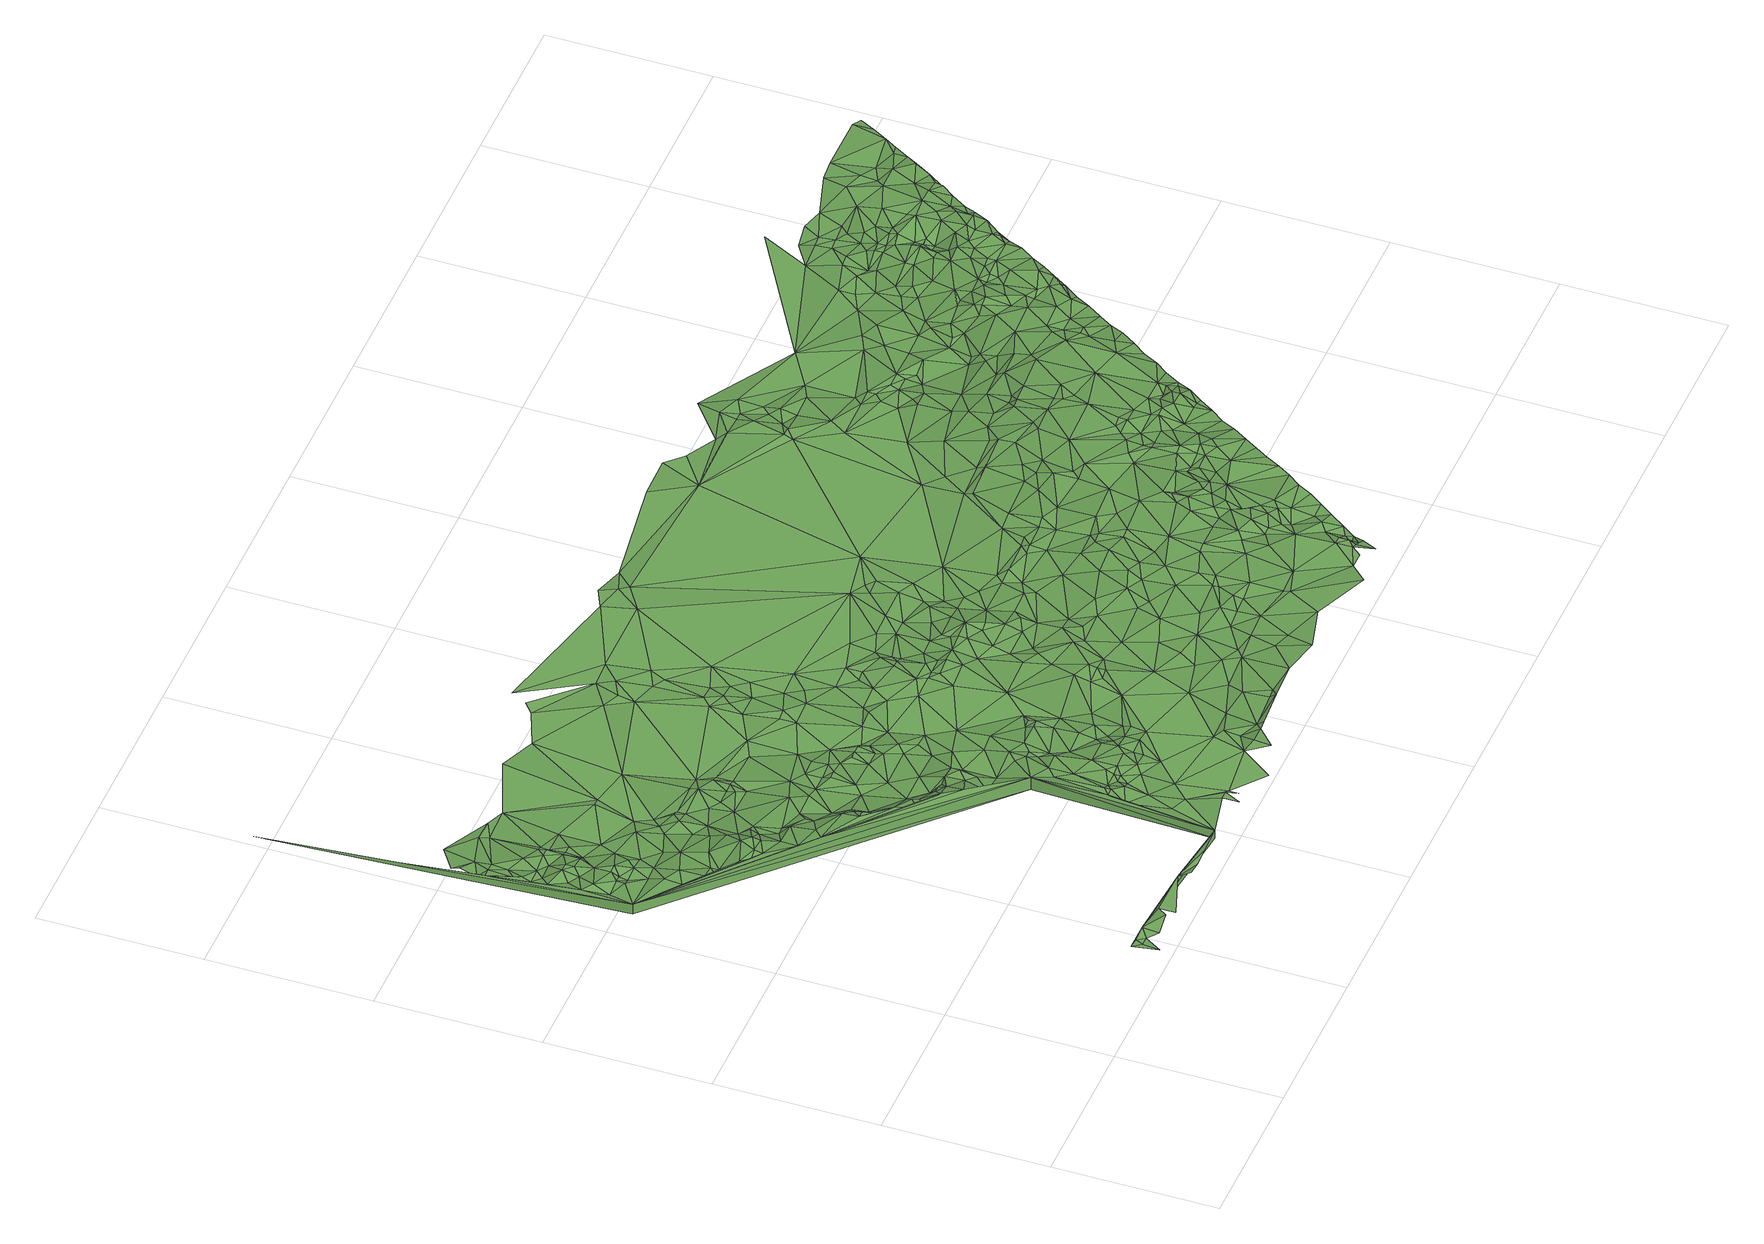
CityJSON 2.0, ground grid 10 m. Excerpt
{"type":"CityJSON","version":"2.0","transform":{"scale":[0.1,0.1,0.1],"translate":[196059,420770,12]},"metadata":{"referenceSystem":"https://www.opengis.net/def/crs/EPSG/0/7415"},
"CityObjects":{
"plantcover1":{"type":"PlantCover","attributes":{"3df_class":"Forest","bgt_fysiekvoorkomen":"groenvoorziening","bgt_status":"bestaand","identificatienamespace":"NL.IMGeo","begroeidterreindeeloptalud":"true","plus_fysiekvoorkomen":"gras- en kruidachtigen","relatievehoogteligging":0,"aantal_punten":0},"geometry":[{"type":"MultiSurface","lod":"1","boundaries":[[[0,1,2]],[[3,1,0]],[[4,0,2]],[[4,3,0]],[[1,3,5]],[[5,3,4]],[[6,5,4]],[[7,5,6]],[[8,9,10]],[[10,9,11]],[[12,9,8]],[[13,8,10]],[[14,5,7]],[[15,16,8]],[[17,13,10]],[[8,13,18]],[[19,20,9]],[[1,5,21]],[[11,9,22]],[[16,12,8]],[[19,9,23]],[[15,8,18]],[[17,10,11]],[[20,22,9]],[[24,9,25]],[[26,12,16]],[[27,9,12]],[[28,26,16]],[[29,16,15]],[[9,30,23]],[[31,13,17]],[[26,32,12]],[[28,16,29]],[[33,17,11]],[[15,18,29]],[[34,12,32]],[[18,13,35]],[[36,32,26]],[[22,33,11]],[[37,17,33]],[[34,38,12]],[[30,9,39]],[[13,31,35]],[[28,36,26]],[[32,40,34]],[[38,41,12]],[[5,14,21]],[[37,31,17]],[[29,18,42]],[[43,20,19]],[[40,38,34]],[[27,12,41]],[[40,32,36]],[[43,19,23]],[[44,28,29]],[[18,35,42]],[[39,9,45]],[[29,42,46]],[[47,21,14]],[[48,37,33]],[[49,50,41]],[[48,33,22]],[[28,44,36]],[[49,41,38]],[[37,51,31]],[[20,52,22]],[[46,44,29]],[[40,53,38]],[[9,54,45]],[[55,50,49]],[[31,51,35]],[[43,52,20]],[[51,37,48]],[[53,49,38]],[[23,30,56]],[[57,40,36]],[[43,23,56]],[[58,46,42]],[[52,48,22]],[[58,42,35]],[[57,53,40]],[[44,59,36]],[[60,54,9]],[[56,30,61]],[[62,44,46]],[[30,39,61]],[[36,59,57]],[[51,48,63]],[[64,55,49]],[[62,46,58]],[[35,51,65]],[[66,58,35]],[[44,62,59]],[[67,48,52]],[[52,43,68]],[[68,43,56]],[[67,63,48]],[[9,69,60]],[[56,61,70]],[[63,65,51]],[[66,35,65]],[[71,57,59]],[[66,62,58]],[[53,72,49]],[[62,73,59]],[[39,45,74]],[[61,39,75]],[[57,76,53]],[[59,73,71]],[[77,62,66]],[[67,52,78]],[[62,77,73]],[[45,54,74]],[[1,21,79]],[[80,9,24]],[[67,65,63]],[[56,70,68]],[[78,52,68]],[[72,64,49]],[[75,39,74]],[[70,61,75]],[[73,81,71]],[[77,81,73]],[[82,77,66]],[[76,57,71]],[[81,83,71]],[[82,81,77]],[[54,84,74]],[[53,76,72]],[[66,65,85]],[[85,82,66]],[[83,76,71]],[[86,54,60]],[[75,74,87]],[[84,54,86]],[[84,87,74]],[[65,67,88]],[[70,89,68]],[[67,78,88]],[[90,21,91]],[[92,83,81]],[[92,81,82]],[[93,70,75]],[[68,94,78]],[[85,92,82]],[[88,85,65]],[[95,64,72]],[[89,70,93]],[[1,79,96]],[[97,75,87]],[[87,84,98]],[[68,89,99]],[[86,98,84]],[[93,75,97]],[[100,21,90]],[[99,94,68]],[[101,60,69]],[[94,88,78]],[[86,60,102]],[[76,95,72]],[[83,103,76]],[[87,104,97]],[[105,69,9]],[[104,87,98]],[[92,103,83]],[[98,86,106]],[[102,60,101]],[[106,86,102]],[[107,85,88]],[[108,89,93]],[[108,93,97]],[[104,109,97]],[[94,110,88]],[[99,89,108]],[[103,95,76]],[[98,109,104]],[[101,69,111]],[[106,109,98]],[[94,99,112]],[[85,113,92]],[[79,21,100]],[[102,114,106]],[[94,112,110]],[[109,106,114]],[[88,110,107]],[[69,115,111]],[[99,108,112]],[[102,101,116]],[[85,107,113]],[[115,69,117]],[[118,97,109]],[[116,101,111]],[[114,102,119]],[[97,118,108]],[[110,112,120]],[[107,110,121]],[[92,113,103]],[[119,102,116]],[[110,120,121]],[[108,122,112]],[[111,115,123]],[[115,124,123]],[[125,114,119]],[[112,122,120]],[[117,69,126]],[[115,127,124]],[[109,114,128]],[[116,125,119]],[[121,120,129]],[[115,117,127]],[[130,116,111]],[[123,131,111]],[[108,132,122]],[[129,120,122]],[[132,108,118]],[[80,105,9]],[[124,133,123]],[[126,69,134]],[[127,133,124]],[[125,116,130]],[[128,114,125]],[[128,118,109]],[[131,130,111]],[[113,107,135]],[[117,133,127]],[[113,135,103]],[[133,131,123]],[[134,69,136]],[[137,121,129]],[[118,138,132]],[[133,139,131]],[[121,140,107]],[[131,139,130]],[[129,122,141]],[[142,117,126]],[[143,125,130]],[[132,141,122]],[[117,144,133]],[[145,138,118]],[[143,128,125]],[[107,140,135]],[[138,141,132]],[[126,146,142]],[[146,126,134]],[[117,142,144]],[[147,118,128]],[[133,148,139]],[[105,136,69]],[[139,148,130]],[[103,135,149]],[[137,129,141]],[[145,118,147]],[[140,121,137]],[[150,138,145]],[[150,141,138]],[[142,146,144]],[[151,143,130]],[[96,79,105]],[[146,134,152]],[[133,144,148]],[[153,154,79]],[[152,144,146]],[[148,151,130]],[[143,155,128]],[[154,156,79]],[[157,153,79]],[[152,134,158]],[[134,136,158]],[[159,150,145]],[[159,145,147]],[[128,155,147]],[[150,160,141]],[[161,157,79]],[[162,137,141]],[[163,144,152]],[[159,160,150]],[[151,155,143]],[[164,152,158]],[[156,105,79]],[[159,147,165]],[[163,152,164]],[[162,141,160]],[[148,166,151]],[[144,167,148]],[[155,165,147]],[[160,159,165]],[[168,164,158]],[[137,162,140]],[[153,169,154]],[[136,170,158]],[[96,105,80]],[[168,163,164]],[[148,167,166]],[[170,136,171]],[[160,165,172]],[[173,144,163]],[[157,169,153]],[[151,166,174]],[[160,172,162]],[[175,156,154]],[[136,105,171]],[[176,168,158]],[[155,151,177]],[[135,140,178]],[[176,163,168]],[[151,174,179]],[[161,180,181]],[[144,173,167]],[[169,182,154]],[[175,154,182]],[[176,158,170]],[[149,135,178]],[[156,175,183]],[[161,181,157]],[[151,179,177]],[[166,184,174]],[[176,173,163]],[[185,170,171]],[[174,184,179]],[[156,183,186]],[[157,181,187]],[[157,188,169]],[[175,189,183]],[[105,190,171]],[[175,182,189]],[[155,191,165]],[[169,192,182]],[[190,185,171]],[[105,156,186]],[[167,193,166]],[[191,172,165]],[[181,194,187]],[[184,166,195]],[[157,187,188]],[[196,176,170]],[[179,197,177]],[[179,184,197]],[[182,198,189]],[[176,199,173]],[[200,183,189]],[[170,185,196]],[[182,192,198]],[[155,177,201]],[[176,196,199]],[[186,183,200]],[[169,202,192]],[[172,203,162]],[[193,195,166]],[[188,202,169]],[[204,177,197]],[[197,184,195]],[[205,185,190]],[[189,198,206]],[[205,196,185]],[[167,173,207]],[[208,105,186]],[[198,192,209]],[[189,210,200]],[[199,196,205]],[[201,191,155]],[[190,105,211]],[[208,186,200]],[[212,193,167]],[[192,202,209]],[[210,189,206]],[[201,177,204]],[[198,209,206]],[[213,173,199]],[[193,214,195]],[[172,191,203]],[[215,105,208]],[[167,207,212]],[[209,216,206]],[[204,197,217]],[[197,195,217]],[[215,211,105]],[[202,218,209]],[[199,205,219]],[[206,216,210]],[[210,220,200]],[[208,200,221]],[[162,222,140]],[[214,223,195]],[[193,223,214]],[[188,224,202]],[[190,225,205]],[[173,213,207]],[[209,218,216]],[[188,187,226]],[[190,211,227]],[[193,228,223]],[[212,228,193]],[[217,201,204]],[[221,200,220]],[[210,216,220]],[[195,223,217]],[[213,199,219]],[[224,218,202]],[[227,225,190]],[[229,226,187]],[[230,215,208]],[[230,208,221]],[[201,203,191]],[[231,178,140]],[[218,232,216]],[[228,233,223]],[[225,219,205]],[[211,215,227]],[[216,232,220]],[[233,217,223]],[[212,234,228]],[[235,212,207]],[[234,233,228]],[[207,213,236]],[[215,237,227]],[[238,218,224]],[[230,237,215]],[[239,162,203]],[[221,220,240]],[[212,235,234]],[[241,217,233]],[[232,218,242]],[[243,230,221]],[[218,238,242]],[[236,235,207]],[[234,241,233]],[[230,243,237]],[[220,232,244]],[[243,221,240]],[[188,245,224]],[[237,246,227]],[[213,219,247]],[[248,201,217]],[[240,220,249]],[[237,243,246]],[[248,203,201]],[[244,232,242]],[[249,220,244]],[[236,213,247]],[[250,225,227]],[[226,245,188]],[[224,251,238]],[[252,234,235]],[[234,252,241]],[[246,250,227]],[[235,236,247]],[[241,253,217]],[[254,219,225]],[[238,251,242]],[[231,140,222]],[[251,244,242]],[[239,222,162]],[[252,235,247]],[[247,219,254]],[[249,244,255]],[[240,249,256]],[[243,240,257]],[[178,231,258]],[[243,259,246]],[[254,225,250]],[[253,248,217]],[[252,253,241]],[[255,244,260]],[[251,224,261]],[[260,244,251]],[[249,255,256]],[[240,256,262]],[[263,226,264]],[[248,265,203]],[[266,250,246]],[[267,203,265]],[[245,261,224]],[[240,262,257]],[[257,259,243]],[[268,256,255]],[[268,255,260]],[[259,266,246]],[[263,269,226]],[[239,203,267]],[[261,260,251]],[[263,264,270]],[[271,253,252]],[[272,245,226]],[[226,269,272]],[[262,256,273]],[[256,268,273]],[[268,260,274]],[[263,270,269]],[[254,250,275]],[[276,260,261]],[[248,277,265]],[[275,250,266]],[[274,260,276]],[[266,259,278]],[[257,278,259]],[[253,279,248]],[[277,267,265]],[[280,252,247]],[[273,268,274]],[[257,262,281]],[[278,282,266]],[[254,280,247]],[[262,273,281]],[[277,248,279]],[[269,270,283]],[[284,253,271]],[[258,285,286]],[[269,283,272]],[[287,239,267]],[[278,257,281]],[[288,271,252]],[[231,285,258]],[[282,275,266]],[[253,284,279]],[[289,267,277]],[[270,290,283]],[[278,275,282]],[[291,231,222]],[[267,289,287]],[[272,292,245]],[[293,273,274]],[[275,278,281]],[[222,239,294]],[[239,287,295]],[[281,273,293]],[[272,283,292]],[[295,294,239]],[[291,285,231]],[[280,288,252]],[[277,279,296]],[[284,271,288]],[[276,261,297]],[[295,287,289]],[[254,275,298]],[[299,261,245]],[[277,296,289]],[[274,276,297]],[[222,300,291]],[[301,222,294]],[[283,290,302]],[[295,303,294]],[[279,284,304]],[[301,300,222]],[[298,275,281]],[[293,274,297]],[[279,305,296]],[[295,289,306]],[[291,300,285]],[[307,280,254]],[[292,299,245]],[[308,284,288]],[[294,309,301]],[[303,309,294]],[[298,307,254]],[[304,305,279]],[[295,306,303]],[[296,310,289]],[[283,311,292]],[[285,312,313]],[[283,302,314]],[[289,310,306]],[[304,284,308]],[[261,299,297]],[[283,314,311]],[[281,293,315]],[[316,300,301]],[[305,317,296]],[[300,312,285]],[[280,318,288]],[[316,301,309]],[[318,308,288]],[[296,317,310]],[[305,304,317]],[[306,319,303]],[[303,319,309]],[[315,298,281]],[[320,304,308]],[[310,319,306]],[[314,302,321]],[[300,316,312]],[[293,297,322]],[[292,311,323]],[[311,314,321]],[[309,319,316]],[[307,324,280]],[[292,323,299]],[[324,318,280]],[[310,317,319]],[[308,325,320]],[[304,320,326]],[[317,304,326]],[[315,293,322]],[[327,308,318]],[[302,328,321]],[[325,308,327]],[[329,307,298]],[[330,324,307]],[[325,326,320]],[[318,324,331]],[[322,297,332]],[[297,299,333]],[[330,331,324]],[[307,329,330]],[[321,334,311]],[[312,335,313]],[[331,336,318]],[[337,327,318]],[[338,332,297]],[[298,315,339]],[[340,326,325]],[[311,334,323]],[[337,318,336]],[[323,341,299]],[[327,340,325]],[[298,342,329]],[[338,297,333]],[[331,330,343]],[[344,317,326]],[[321,328,334]],[[339,345,298]],[[322,332,346]],[[342,298,345]],[[343,330,329]],[[315,322,347]],[[337,340,327]],[[336,331,348]],[[333,299,349]],[[331,343,348]],[[322,346,347]],[[346,332,338]],[[350,312,316]],[[341,349,299]],[[326,340,351]],[[352,337,336]],[[319,350,316]],[[339,315,347]],[[337,353,340]],[[323,334,341]],[[352,353,337]],[[354,343,329]],[[326,351,344]],[[336,348,355]],[[352,336,355]],[[356,346,338]],[[348,343,354]],[[340,353,351]],[[356,338,333]],[[354,329,342]],[[347,346,356]],[[328,357,334]],[[339,358,345]],[[342,345,359]],[[354,355,348]],[[328,360,357]],[[349,361,333]],[[317,362,319]],[[358,359,345]],[[363,339,347]],[[341,334,364]],[[365,342,359]],[[352,366,353]],[[354,342,367]],[[356,363,347]],[[353,366,351]],[[339,363,358]],[[333,368,356]],[[366,352,355]],[[367,342,365]],[[354,369,355]],[[333,361,370]],[[341,371,349]],[[358,372,359]],[[351,373,344]],[[334,357,374]],[[334,374,364]],[[349,371,361]],[[312,350,335]],[[375,354,367]],[[371,341,364]],[[360,376,357]],[[362,317,344]],[[333,370,368]],[[377,369,354]],[[363,372,358]],[[375,377,354]],[[366,355,369]],[[378,365,359]],[[366,373,351]],[[363,356,379]],[[365,380,367]],[[357,376,374]],[[372,378,359]],[[379,356,368]],[[381,369,377]],[[361,371,370]],[[382,375,367]],[[364,374,383]],[[382,377,375]],[[350,319,362]],[[382,381,377]],[[376,360,384]],[[363,385,372]],[[386,380,365]],[[371,364,383]],[[380,382,367]],[[387,369,381]],[[386,365,378]],[[366,369,388]],[[385,363,379]],[[374,376,389]],[[390,373,366]],[[370,391,368]],[[372,392,378]],[[393,382,380]],[[371,391,370]],[[382,394,381]],[[387,388,369]],[[362,344,373]],[[392,372,385]],[[386,393,380]],[[383,374,389]],[[379,368,395]],[[394,387,381]],[[379,396,385]],[[366,388,390]],[[376,384,389]],[[371,383,397]],[[398,386,378]],[[396,379,395]],[[393,399,382]],[[391,371,400]],[[392,398,378]],[[335,350,401]],[[402,368,391]],[[403,383,389]],[[386,399,393]],[[394,382,404]],[[405,385,396]],[[371,397,400]],[[390,362,373]],[[388,387,406]],[[402,395,368]],[[385,405,392]],[[387,394,406]],[[397,383,403]],[[398,407,386]],[[408,335,401]],[[404,382,399]],[[405,396,395]],[[401,350,409]],[[398,392,407]],[[399,386,407]],[[390,388,410]],[[389,384,411]],[[394,404,406]],[[412,403,389]],[[413,388,406]],[[409,350,362]],[[414,402,391]],[[415,397,403]],[[405,395,416]],[[410,388,413]],[[417,412,389]],[[391,400,418]],[[412,415,403]],[[417,389,411]],[[404,419,406]],[[420,392,405]],[[392,421,407]],[[362,390,422]],[[400,397,423]],[[404,399,424]],[[422,390,410]],[[408,401,425]],[[426,395,402]],[[406,419,413]],[[418,414,391]],[[384,427,411]],[[425,401,409]],[[421,399,407]],[[419,404,424]],[[428,397,415]],[[402,414,426]],[[416,395,426]],[[429,415,412]],[[392,420,421]],[[397,428,423]],[[418,400,423]],[[429,412,417]],[[399,430,424]],[[413,419,431]],[[432,362,422]],[[410,413,431]],[[428,415,429]],[[416,433,405]],[[434,417,411]],[[435,422,410]],[[421,436,399]],[[426,414,437]],[[436,430,399]],[[418,437,414]],[[422,435,432]],[[433,420,405]],[[434,429,417]],[[435,410,431]],[[438,409,362]],[[428,429,439]],[[423,428,439]],[[440,416,426]],[[419,424,441]],[[442,411,427]],[[423,443,418]],[[439,443,423]],[[442,434,411]],[[421,420,444]],[[441,431,419]],[[438,362,432]],[[430,441,424]],[[437,445,426]],[[444,436,421]],[[446,437,418]],[[418,443,446]],[[433,416,440]],[[447,439,429]],[[445,440,426]],[[436,448,430]],[[435,438,432]],[[429,434,447]],[[433,444,420]],[[431,438,435]],[[449,443,439]],[[430,448,441]],[[446,450,437]],[[437,450,445]],[[444,451,436]],[[436,451,448]],[[446,443,449]],[[441,438,431]],[[449,439,447]],[[442,452,434]],[[445,453,440]],[[433,440,454]],[[455,447,434]],[[450,446,456]],[[444,433,457]],[[450,453,445]],[[458,451,444]],[[425,409,459]],[[442,460,461]],[[440,453,454]],[[446,449,462]],[[463,448,451]],[[449,447,464]],[[462,456,446]],[[461,452,442]],[[465,455,434]],[[433,454,457]],[[457,458,444]],[[465,434,452]],[[456,466,450]],[[447,455,467]],[[447,467,464]],[[466,453,450]],[[462,449,464]],[[468,441,448]],[[459,409,438]],[[463,451,458]],[[454,453,469]],[[470,461,471]],[[461,472,452]],[[464,467,473]],[[470,472,461]],[[467,455,474]],[[469,453,466]],[[462,475,456]],[[476,470,471]],[[477,458,457]],[[456,475,466]],[[457,454,478]],[[472,479,452]],[[464,480,462]],[[463,468,448]],[[469,478,454]],[[477,463,458]],[[465,474,455]],[[481,472,470]],[[473,480,464]],[[474,473,467]],[[476,481,470]],[[482,479,472]],[[466,483,469]],[[479,484,452]],[[481,482,472]],[[484,465,452]],[[485,463,477]],[[486,477,457]],[[466,475,483]],[[478,469,483]],[[487,481,476]],[[488,474,465]],[[478,486,457]],[[487,482,481]],[[479,482,489]],[[474,490,473]],[[479,489,484]],[[480,491,462]],[[438,441,492]],[[474,488,490]],[[477,493,485]],[[494,488,465]],[[482,487,489]],[[485,468,463]],[[473,495,480]],[[478,483,496]],[[484,497,465]],[[477,486,493]],[[498,475,462]],[[475,499,483]],[[500,494,465]],[[501,473,490]],[[465,497,500]],[[478,496,486]],[[489,487,502]],[[484,489,502]],[[490,488,503]],[[491,504,462]],[[468,485,493]],[[494,503,488]],[[425,459,505]],[[496,483,499]],[[501,495,473]],[[495,491,480]],[[502,497,484]],[[468,506,441]],[[504,498,462]],[[486,507,493]],[[499,475,498]],[[500,508,494]],[[500,497,509]],[[490,503,510]],[[510,501,490]],[[494,508,503]],[[502,511,497]],[[512,491,495]],[[486,496,513]],[[493,514,468]],[[501,512,495]],[[486,513,507]],[[497,511,509]],[[493,507,514]],[[500,509,515]],[[515,508,500]],[[501,510,516]],[[517,491,512]],[[510,503,518]],[[518,503,508]],[[491,517,504]],[[519,512,501]],[[496,499,520]],[[516,519,501]],[[518,516,510]],[[521,509,511]],[[518,508,522]],[[515,522,508]],[[520,499,498]],[[509,521,515]],[[441,506,492]],[[496,520,513]],[[504,523,498]],[[517,524,504]],[[519,525,512]],[[525,517,512]],[[526,468,514]],[[524,523,504]],[[507,527,514]],[[513,527,507]],[[528,516,518]],[[519,516,528]],[[517,529,524]],[[530,515,521]],[[528,518,522]],[[517,525,531]],[[529,523,524]],[[529,517,531]],[[515,532,522]],[[519,528,525]],[[468,526,506]],[[513,520,533]],[[530,532,515]],[[531,534,529]],[[438,535,459]],[[525,536,531]],[[537,498,523]],[[538,523,529]],[[527,539,514]],[[537,520,498]],[[514,539,526]],[[513,540,527]],[[525,528,536]],[[534,531,536]],[[492,535,438]],[[541,528,522]],[[513,533,540]],[[534,538,529]],[[522,532,541]],[[542,505,459]],[[543,533,520]],[[537,523,538]],[[534,536,544]],[[536,528,545]],[[539,527,546]],[[527,540,546]],[[534,544,538]],[[547,540,533]],[[526,548,506]],[[543,520,537]],[[506,549,492]],[[543,547,533]],[[526,539,548]],[[550,528,541]],[[536,551,544]],[[551,536,545]],[[552,545,528]],[[553,538,544]],[[539,546,554]],[[459,555,542]],[[540,547,556]],[[557,549,506]],[[552,528,550]],[[546,540,556]],[[548,557,506]],[[551,553,544]],[[548,539,554]],[[558,537,538]],[[553,558,538]],[[556,554,546]],[[559,543,537]],[[560,551,545]],[[543,561,547]],[[560,553,551]],[[545,552,560]],[[459,562,555]],[[561,556,547]],[[563,552,550]],[[564,559,537]],[[565,558,553]],[[565,553,560]],[[566,543,559]],[[492,549,567]],[[564,537,558]],[[568,560,552]],[[548,554,569]],[[554,556,569]],[[566,561,543]],[[557,548,570]],[[557,571,549]],[[563,572,552]],[[573,558,565]],[[574,562,459]],[[559,564,575]],[[560,576,565]],[[573,564,558]],[[577,459,535]],[[576,560,568]],[[574,459,577]],[[559,575,566]],[[576,573,565]],[[578,568,552]],[[573,579,564]],[[575,564,579]],[[580,576,568]],[[578,552,572]],[[569,570,548]],[[561,581,556]],[[556,581,569]],[[492,582,535]],[[570,583,557]],[[492,567,582]],[[571,567,549]],[[576,584,573]],[[568,578,580]],[[571,557,583]],[[575,585,566]],[[566,586,561]],[[579,585,575]],[[587,579,573]],[[580,584,576]],[[566,585,586]],[[586,588,561]],[[589,573,584]],[[585,579,587]],[[573,589,587]],[[580,578,590]],[[570,569,591]],[[590,584,580]],[[569,581,591]],[[592,586,585]],[[583,570,593]],[[561,594,581]],[[577,535,595]],[[586,592,588]],[[571,583,593]],[[596,589,584]],[[585,587,597]],[[588,598,561]],[[593,570,591]],[[574,577,599]],[[574,600,562]],[[597,587,589]],[[601,588,592]],[[595,602,577]],[[585,603,592]],[[604,584,590]],[[605,595,535]],[[582,605,535]],[[596,584,604]],[[594,591,581]],[[561,598,594]],[[596,597,589]],[[597,603,585]],[[602,599,577]],[[606,574,599]],[[567,571,607]],[[598,588,601]],[[601,592,608]],[[606,600,574]],[[593,609,571]],[[596,610,597]],[[608,592,603]],[[611,593,591]],[[582,567,612]],[[613,602,595]],[[605,613,595]],[[562,600,614]],[[610,603,597]],[[591,594,611]],[[596,604,615]],[[598,601,608]],[[602,616,599]],[[610,596,617]],[[618,606,599]],[[619,593,611]],[[609,607,571]],[[617,596,620]],[[599,616,618]],[[620,596,615]],[[609,593,619]],[[600,606,618]],[[582,621,605]],[[603,622,608]],[[603,610,622]],[[623,616,602]],[[613,623,602]],[[624,594,598]],[[607,625,567]],[[594,626,611]],[[624,627,594]],[[567,625,612]],[[626,594,627]],[[616,628,618]],[[617,629,610]],[[630,619,611]],[[631,600,618]],[[624,598,632]],[[623,628,616]],[[610,629,622]],[[582,612,633]],[[605,634,613]],[[635,620,615]],[[633,621,582]],[[620,636,617]],[[626,630,611]],[[631,614,600]],[[628,631,618]],[[635,615,637]],[[609,619,638]],[[634,623,613]],[[636,620,635]],[[639,629,617]],[[640,598,608]],[[636,639,617]],[[624,641,627]],[[638,619,630]],[[642,605,621]],[[624,632,641]],[[626,643,630]],[[629,644,622]],[[640,608,622]],[[626,627,645]],[[605,642,634]],[[632,598,640]],[[609,646,607]],[[639,644,629]],[[647,635,637]],[[645,643,626]],[[635,647,636]],[[627,641,645]],[[630,643,638]],[[623,648,628]],[[644,649,622]],[[607,650,625]],[[638,646,609]],[[651,612,625]],[[639,652,644]],[[653,639,636]],[[648,631,628]],[[654,621,633]],[[623,634,648]],[[632,640,641]],[[647,653,636]],[[649,640,622]],[[607,646,650]],[[642,621,655]],[[612,656,633]],[[652,649,644]],[[639,653,652]],[[621,654,655]],[[625,650,651]],[[651,656,612]],[[645,657,643]],[[657,638,643]],[[656,654,633]],[[634,642,648]],[[658,649,652]],[[647,658,653]],[[653,658,652]],[[645,641,659]],[[650,656,651]],[[655,654,660]],[[638,661,646]],[[662,614,631]],[[656,660,654]],[[641,640,659]],[[646,663,650]],[[649,658,664]],[[657,661,638]],[[659,657,645]],[[650,663,656]],[[665,655,660]],[[640,649,666]],[[667,660,656]],[[664,668,649]],[[631,648,662]],[[656,663,667]],[[661,669,646]],[[642,655,670]],[[663,646,671]],[[667,665,660]],[[666,649,668]],[[648,642,670]],[[657,672,661]],[[659,673,657]],[[674,667,663]],[[640,675,659]],[[671,646,669]],[[674,665,667]],[[672,657,673]],[[665,670,655]],[[675,640,666]],[[676,674,663]],[[669,661,677]],[[677,661,672]],[[676,665,674]],[[659,675,673]],[[671,676,663]],[[668,678,666]],[[679,671,669]],[[648,670,662]],[[679,669,677]],[[665,676,680]],[[678,681,666]],[[682,672,673]],[[679,683,671]],[[682,677,672]],[[666,681,684]],[[673,675,685]],[[666,686,675]],[[666,684,686]],[[665,680,687]],[[688,676,671]],[[677,682,679]],[[665,687,670]],[[683,688,671]],[[685,682,673]],[[676,688,680]],[[675,686,689]],[[679,690,683]],[[684,681,691]],[[675,692,685]],[[675,689,692]],[[683,690,688]],[[693,686,684]],[[689,686,694]],[[682,695,679]],[[670,696,662]],[[697,682,685]],[[689,694,692]],[[684,691,693]],[[692,697,685]],[[688,698,680]],[[680,698,687]],[[670,687,696]],[[693,694,686]],[[695,690,679]],[[688,690,699]],[[694,700,692]],[[692,700,697]],[[688,699,701]],[[697,702,682]],[[688,701,698]],[[687,703,696]],[[699,690,704]],[[687,698,703]],[[693,705,694]],[[702,695,682]],[[705,700,694]],[[701,699,704]],[[697,700,706]],[[662,696,707]],[[695,708,690]],[[690,708,704]],[[706,702,697]],[[701,709,698]],[[701,704,709]],[[695,710,708]],[[705,711,700]],[[712,695,702]],[[708,713,704]],[[695,712,710]],[[698,714,703]],[[715,706,700]],[[696,703,707]],[[710,713,708]],[[698,709,714]],[[704,716,709]],[[715,700,711]],[[704,713,716]],[[717,702,706]],[[712,718,710]],[[710,718,713]],[[719,712,702]],[[707,720,662]],[[718,712,721]],[[717,719,702]],[[716,713,722]],[[703,714,707]],[[712,719,721]],[[713,718,723]],[[716,724,709]],[[725,706,715]],[[717,706,725]],[[726,715,711]],[[713,723,722]],[[709,727,714]],[[718,721,728]],[[717,729,719]],[[724,716,722]],[[709,724,727]],[[730,721,719]],[[718,728,723]],[[717,725,729]],[[726,731,715]],[[722,723,724]],[[719,729,730]],[[725,715,732]],[[728,721,730]],[[714,733,707]],[[715,731,732]],[[714,727,734]],[[720,735,662]],[[736,724,723]],[[723,728,736]],[[714,734,733]],[[737,728,730]],[[729,725,738]],[[733,739,707]],[[727,724,740]],[[707,739,720]],[[730,729,741]],[[734,727,742]],[[728,737,736]],[[725,732,743]],[[737,730,744]],[[732,731,743]],[[740,742,727]],[[729,738,741]],[[734,742,745]],[[737,746,736]],[[733,734,745]],[[738,725,743]],[[744,730,741]],[[744,746,737]],[[724,736,747]],[[740,724,747]],[[746,748,736]],[[739,733,749]],[[739,749,720]],[[744,750,746]],[[751,742,740]],[[741,750,744]],[[742,751,745]],[[752,738,743]],[[745,753,733]],[[662,735,754]],[[748,746,750]],[[748,755,736]],[[741,738,756]],[[755,747,736]],[[749,733,753]],[[738,752,756]],[[757,740,747]],[[756,750,741]],[[750,758,748]],[[740,757,751]],[[745,751,759]],[[753,745,759]],[[720,749,760]],[[748,758,755]],[[720,760,735]],[[753,761,749]],[[758,762,755]],[[750,763,758]],[[757,747,764]],[[765,750,756]],[[760,749,761]],[[766,747,755]],[[759,751,767]],[[757,767,751]],[[753,759,768]],[[753,768,761]],[[758,763,762]],[[755,762,766]],[[769,764,747]],[[750,765,763]],[[747,766,769]],[[757,764,767]],[[760,761,770]],[[759,767,771]],[[772,761,768]],[[759,773,768]],[[762,774,766]],[[773,759,771]],[[761,775,770]],[[761,772,775]],[[767,764,776]],[[764,769,776]],[[735,760,777]],[[771,767,778]],[[763,779,762]],[[779,774,762]],[[780,763,765]],[[778,767,776]],[[760,770,777]],[[772,768,781]],[[782,769,766]],[[773,781,768]],[[766,774,782]],[[776,769,783]],[[771,784,773]],[[784,771,778]],[[772,785,775]],[[772,781,785]],[[775,786,770]],[[763,780,787]],[[783,778,776]],[[779,763,787]],[[783,769,782]],[[788,781,773]],[[788,773,784]],[[735,777,789]],[[790,784,778]],[[786,775,785]],[[770,786,777]],[[790,778,783]],[[791,774,779]],[[785,781,792]],[[792,781,788]],[[782,774,793]],[[735,789,794]],[[793,774,791]],[[795,787,780]],[[795,779,787]],[[786,785,796]],[[777,786,797]],[[798,792,788]],[[790,783,799]],[[782,799,783]],[[792,800,785]],[[789,777,797]],[[788,784,801]],[[801,784,790]],[[796,785,800]],[[799,782,793]],[[797,786,802]],[[803,791,779]],[[786,796,802]],[[798,800,792]],[[789,797,804]],[[795,803,779]],[[794,789,804]],[[788,801,798]],[[791,805,793]],[[799,801,790]],[[804,797,806]],[[797,802,806]],[[791,803,805]],[[799,793,807]],[[804,808,794]],[[798,801,809]],[[800,798,810]],[[807,793,805]],[[801,799,811]],[[802,796,812]],[[812,796,800]],[[798,809,810]],[[811,799,807]],[[803,813,805]],[[806,802,812]],[[804,806,814]],[[804,814,808]],[[809,801,815]],[[801,811,815]],[[807,805,816]],[[812,800,810]],[[805,813,816]],[[817,811,807]],[[815,810,809]],[[807,816,817]],[[815,811,817]],[[806,812,814]],[[816,813,818]],[[817,816,818]],[[810,815,819]],[[819,812,810]],[[820,815,817]],[[814,812,821]],[[822,817,818]],[[817,822,820]],[[812,819,821]],[[823,815,820]],[[815,823,819]],[[814,821,824]],[[820,822,825]],[[821,819,826]],[[823,820,827]],[[820,825,827]],[[825,822,828]],[[821,826,829]],[[819,823,830]],[[827,825,828]],[[824,821,829]],[[826,819,830]],[[823,827,831]],[[827,828,831]],[[829,826,832]],[[832,826,830]],[[824,829,833]],[[823,831,834]],[[823,834,830]],[[829,832,833]],[[831,835,834]],[[830,836,832]],[[834,837,830]],[[835,837,834]],[[830,837,836]],[[833,832,838]],[[832,836,838]],[[837,839,836]],[[836,839,838]],[[833,838,840]],[[840,838,841]],[[840,841,842]]]}]}
},
"vertices":[
[93,18,3],[91,24,1],[93,8,2],[93,22,5],[98,18,3],[103,22,6],[103,12,5],[113,12,10],[19,322,10],[20,292,8],[24,307,7],[34,302,9],[14,377,8],[24,317,12],[118,18,9],[24,332,8],[19,342,8],[34,307,9],[29,327,10],[44,272,9],[44,282,10],[148,18,8],[44,292,7],[53,262,11],[20,292,1],[1,509,7],[19,352,7],[9,432,6],[24,347,7],[29,337,12],[58,257,8],[39,312,10],[19,357,9],[39,302,7],[19,362,7],[39,322,10],[29,352,7],[39,307,8],[19,377,8],[68,247,14],[24,367,7],[14,382,6],[34,332,12],[53,277,11],[34,347,8],[73,242,14],[34,337,12],[118,8,9],[48,302,9],[24,387,7],[14,392,9],[44,312,11],[53,292,8],[24,377,8],[78,237,15],[14,397,7],[63,262,9],[34,362,9],[44,332,10],[39,352,10],[93,222,13],[63,257,9],[44,342,10],[53,307,9],[29,407,6],[58,317,7],[48,332,7],[58,302,7],[68,282,10],[103,212,14],[73,267,11],[44,357,9],[44,392,7],[44,352,10],[78,242,16],[83,252,16],[48,387,5],[48,342,8],[68,292,7],[193,13,7],[196,123,1],[48,352,7],[53,342,8],[48,357,7],[88,242,15],[63,327,6],[93,232,13],[88,247,16],[78,312,8],[88,272,9],[163,12,7],[153,12,9],[63,352,6],[88,262,13],[83,297,7],[58,392,6],[193,13,1],[93,257,11],[98,247,10],[88,282,7],[173,12,8],[108,217,14],[108,232,12],[68,387,7],[98,252,12],[196,123,10],[103,237,9],[88,317,6],[98,277,7],[103,252,10],[88,302,7],[123,207,17],[93,292,10],[93,342,7],[108,237,9],[123,197,18],[118,222,11],[138,182,17],[113,267,8],[118,227,11],[98,297,9],[93,307,6],[103,292,7],[128,202,16],[128,197,17],[123,232,9],[148,172,12],[133,192,14],[133,242,10],[103,297,7],[133,217,6],[133,207,11],[113,282,6],[138,197,9],[158,162,17],[98,342,6],[168,152,15],[123,297,8],[118,277,8],[138,207,8],[123,337,6],[123,292,9],[153,177,12],[138,232,10],[158,182,7],[128,272,9],[153,172,14],[133,267,7],[153,207,6],[108,402,6],[128,277,8],[148,232,7],[163,167,13],[203,42,6],[198,68,6],[148,247,8],[198,78,9],[213,38,6],[168,162,14],[133,277,9],[133,287,9],[218,18,9],[133,297,6],[168,172,6],[168,167,12],[138,277,7],[158,212,8],[168,197,6],[173,167,10],[208,58,7],[183,157,8],[178,142,9],[138,287,7],[178,182,7],[158,227,9],[203,78,9],[178,167,12],[158,242,7],[128,392,8],[158,232,7],[218,8,9],[223,18,9],[208,72,9],[203,82,9],[163,227,9],[188,152,8],[203,112,8],[228,18,6],[223,48,6],[208,82,7],[193,142,6],[163,277,5],[213,72,7],[178,212,7],[228,12,6],[173,227,7],[188,162,10],[168,232,9],[213,78,7],[188,167,10],[208,102,9],[173,252,6],[223,68,7],[173,282,7],[168,242,8],[193,162,6],[218,82,7],[193,197,7],[208,117,9],[218,78,7],[218,87,9],[208,137,8],[188,207,8],[198,182,6],[178,222,9],[213,132,9],[223,82,9],[183,237,6],[228,72,9],[203,172,8],[223,97,9],[218,117,10],[183,352,6],[183,222,9],[238,62,6],[213,157,6],[263,22,6],[213,142,9],[188,212,7],[248,2,6],[218,127,6],[173,367,7],[233,82,10],[188,222,9],[193,217,7],[198,202,9],[203,192,7],[218,132,8],[238,72,8],[193,312,7],[228,112,6],[193,222,6],[238,78,8],[223,122,6],[238,87,10],[268,42,6],[223,137,9],[213,192,6],[198,262,6],[238,97,9],[223,157,8],[248,78,9],[208,212,6],[208,227,6],[223,177,6],[243,92,8],[243,102,6],[243,127,7],[153,402,7],[238,137,9],[248,87,9],[258,78,7],[243,112,8],[268,18,11],[268,8,10],[198,272,6],[238,142,7],[193,292,7],[248,97,6],[273,28,7],[278,18,11],[218,227,8],[273,38,8],[253,107,7],[258,92,7],[248,147,6],[258,87,8],[203,272,8],[243,137,9],[213,262,8],[243,207,6],[253,127,6],[243,142,8],[283,22,9],[223,232,6],[188,377,8],[158,407,9],[198,302,8],[233,222,6],[208,292,7],[283,18,12],[183,362,8],[288,42,7],[263,112,6],[198,317,8],[203,307,8],[218,277,7],[283,102,6],[263,162,6],[298,68,6],[193,367,9],[198,347,7],[303,18,16],[208,317,7],[233,252,7],[223,267,8],[213,307,7],[258,192,6],[238,232,8],[203,342,9],[218,297,9],[303,38,12],[203,377,10],[163,417,9],[303,22,13],[288,132,8],[208,352,9],[233,277,9],[253,212,9],[223,322,9],[243,242,7],[308,22,14],[288,122,6],[308,48,10],[258,207,7],[248,242,9],[248,252,9],[258,227,10],[323,18,19],[273,192,9],[263,202,8],[263,207,7],[293,117,6],[308,92,6],[328,48,14],[248,397,10],[268,212,8],[263,227,9],[298,117,8],[293,147,7],[263,237,9],[323,58,13],[283,187,7],[273,202,10],[268,257,9],[288,162,8],[298,122,8],[298,127,9],[273,207,8],[318,72,9],[253,377,10],[268,242,7],[268,227,7],[268,232,7],[283,202,9],[278,217,6],[308,122,6],[338,32,19],[298,157,8],[293,172,7],[343,12,22],[323,82,11],[308,272,9],[313,142,9],[333,52,14],[293,182,10],[288,237,6],[293,197,11],[323,117,8],[288,217,7],[328,97,10],[338,78,13],[303,162,6],[283,247,7],[343,48,18],[293,202,11],[348,28,20],[293,207,9],[313,172,7],[318,137,7],[303,192,10],[293,212,9],[303,202,13],[348,62,16],[368,18,24],[323,152,8],[313,182,10],[303,222,7],[298,237,6],[358,48,20],[298,247,8],[343,102,14],[323,167,7],[308,192,12],[308,212,10],[338,137,9],[328,142,8],[358,72,19],[323,177,8],[323,197,7],[353,82,16],[263,392,12],[348,117,13],[358,62,19],[318,212,8],[333,152,6],[313,227,9],[328,182,7],[258,402,12],[268,387,11],[318,247,9],[378,38,25],[368,62,20],[318,232,7],[353,112,15],[368,68,21],[348,142,12],[378,42,24],[368,102,18],[323,222,6],[348,177,6],[343,182,8],[313,262,8],[373,82,20],[328,212,8],[278,397,10],[358,127,16],[398,2,28],[373,78,20],[378,62,24],[338,207,6],[328,242,9],[318,267,8],[363,167,10],[393,42,26],[323,262,9],[348,197,7],[368,122,16],[338,277,10],[378,82,23],[368,147,15],[348,232,8],[408,12,27],[378,92,22],[353,187,6],[373,132,16],[378,112,21],[398,72,26],[353,202,7],[393,97,24],[378,127,19],[358,197,9],[423,28,27],[383,147,18],[378,162,15],[408,62,27],[388,122,20],[378,182,11],[373,192,10],[363,382,10],[418,12,27],[423,18,27],[398,117,25],[378,197,10],[398,97,26],[423,52,26],[393,142,21],[408,78,26],[388,212,10],[388,157,17],[428,18,25],[427,6,26],[428,22,27],[413,82,28],[418,68,25],[398,142,23],[432,15,25],[378,192,12],[393,162,16],[428,28,27],[413,97,26],[433,18,22],[433,22,20],[393,157,19],[433,38,24],[383,197,12],[393,182,14],[438,23,21],[423,68,26],[438,28,20],[423,78,29],[418,112,29],[408,267,9],[393,192,13],[428,62,26],[423,97,24],[403,162,22],[438,42,26],[418,142,27],[408,152,23],[433,58,23],[428,92,28],[443,31,22],[433,72,27],[423,122,28],[348,407,10],[408,242,10],[398,192,16],[438,68,28],[443,48,24],[433,82,28],[448,40,24],[428,102,27],[408,187,17],[398,212,13],[443,62,26],[433,87,26],[428,117,30],[438,78,27],[433,97,29],[423,162,26],[453,48,25],[443,72,29],[428,132,29],[428,127,29],[438,107,27],[408,237,12],[418,202,17],[448,102,27],[433,127,26],[458,56,26],[438,112,29],[463,65,26],[428,182,23],[443,117,29],[418,347,10],[448,112,26],[448,157,26],[448,132,28],[423,212,16],[428,197,23],[469,73,26],[373,407,11],[438,182,26],[453,127,25],[458,112,25],[428,207,20],[433,187,23],[428,237,15],[418,257,10],[474,81,26],[458,122,25],[468,107,27],[458,127,24],[433,217,19],[383,397,11],[438,207,21],[428,242,13],[463,137,27],[453,162,28],[468,122,26],[453,197,27],[403,387,10],[479,90,26],[463,152,27],[468,127,26],[463,167,28],[438,287,10],[473,117,30],[448,227,20],[448,237,19],[443,267,13],[484,98,26],[468,137,29],[408,382,12],[463,157,27],[473,127,29],[418,352,12],[489,106,26],[468,152,26],[478,122,30],[458,217,25],[433,322,10],[448,242,17],[483,132,27],[473,162,26],[468,172,27],[478,152,27],[473,177,27],[483,147,25],[495,115,26],[463,222,24],[478,172,29],[458,247,17],[473,217,27],[423,352,12],[488,142,27],[488,157,29],[483,197,29],[423,372,12],[423,392,12],[478,177,29],[428,357,10],[488,162,28],[500,124,25],[438,332,12],[423,382,10],[468,272,13],[488,172,28],[468,262,16],[493,157,30],[473,237,23],[463,302,10],[438,352,10],[428,407,10],[505,132,26],[433,367,10],[498,152,31],[428,382,10],[468,247,19],[503,142,27],[458,322,11],[498,167,30],[438,362,12],[483,212,28],[468,292,12],[478,237,24],[483,217,27],[438,372,10],[503,162,27],[478,242,20],[438,387,11],[488,207,28],[463,312,12],[453,352,11],[508,142,26],[508,152,30],[511,141,26],[483,257,18],[508,157,30],[508,202,30],[493,217,29],[463,327,10],[483,242,21],[508,162,26],[488,237,26],[483,272,13],[516,149,27],[463,357,10],[513,167,29],[478,292,12],[473,297,10],[513,162,29],[518,157,26],[468,317,12],[468,322,12],[478,307,10],[498,252,23],[521,158,26],[508,237,29],[478,312,12],[498,257,20],[488,372,9],[488,297,9],[526,167,26],[488,312,12],[528,197,30],[488,307,10],[532,175,26],[508,267,19],[503,337,10],[508,277,13],[513,252,25],[513,242,27],[493,302,10],[528,227,30],[503,302,13],[513,262,20],[537,184,26],[513,272,18],[508,312,11],[542,192,27],[528,257,27],[513,277,15],[538,202,29],[533,237,29],[538,217,28],[508,327,12],[518,292,13],[538,222,29],[528,287,17],[548,201,27],[538,232,28],[553,210,26],[543,222,29],[538,272,27],[513,342,11],[538,242,28],[523,312,12],[523,292,16],[548,232,28],[528,307,15],[548,257,29],[523,337,12],[533,297,17],[558,218,26],[553,242,30],[533,352,10],[538,282,23],[533,312,14],[543,282,27],[564,227,26],[548,267,27],[543,287,26],[538,327,13],[563,237,29],[543,297,22],[558,257,27],[548,282,29],[558,262,28],[543,367,12],[553,272,29],[548,297,22],[553,292,26],[553,302,24],[568,252,30],[569,236,26],[548,322,16],[558,287,28],[563,257,30],[563,277,27],[574,244,27],[573,247,29],[548,347,12],[548,332,14],[558,392,10],[563,292,27],[563,287,26],[578,262,30],[543,357,12],[558,317,22],[573,277,30],[553,327,19],[579,253,28],[568,282,27],[553,337,16],[568,287,28],[573,312,26],[573,292,28],[558,362,12],[578,287,30],[568,332,21],[584,261,28],[563,352,15],[573,422,10],[578,302,27],[589,270,28],[573,322,25],[578,292,30],[568,337,21],[563,372,13],[563,357,13],[583,302,30],[593,287,30],[578,322,25],[594,278,29],[583,312,28],[578,332,27],[573,352,20],[583,317,24],[568,372,15],[578,337,26],[573,357,20],[578,347,23],[588,307,30],[573,362,18],[583,327,21],[573,382,14],[583,332,24],[598,297,30],[599,287,27],[578,352,21],[593,317,29],[588,327,20],[583,337,24],[578,357,21],[578,367,18],[598,292,30],[583,347,27],[573,392,13],[588,332,24],[598,307,30],[583,352,26],[598,312,32],[573,402,10],[604,296,27],[583,367,22],[578,382,16],[588,352,26],[598,327,31],[588,362,24],[598,342,30],[583,377,18],[609,304,29],[578,392,15],[608,312,31],[588,382,18],[608,322,31],[583,402,16],[598,347,29],[598,362,29],[603,332,32],[598,377,26],[614,313,28],[593,397,19],[608,342,33],[613,317,27],[613,327,29],[619,321,26],[613,367,32],[618,342,32],[608,387,29],[624,330,27],[623,352,30],[613,402,27],[628,337,29],[618,372,30],[628,342,30],[629,339,28],[618,382,31],[628,367,32],[634,347,29],[628,377,30],[623,402,30],[638,357,31],[639,356,28],[643,372,30],[644,364,29],[654,381,29],[649,373,29],[658,402,30],[659,390,29],[664,399,29]
]}
